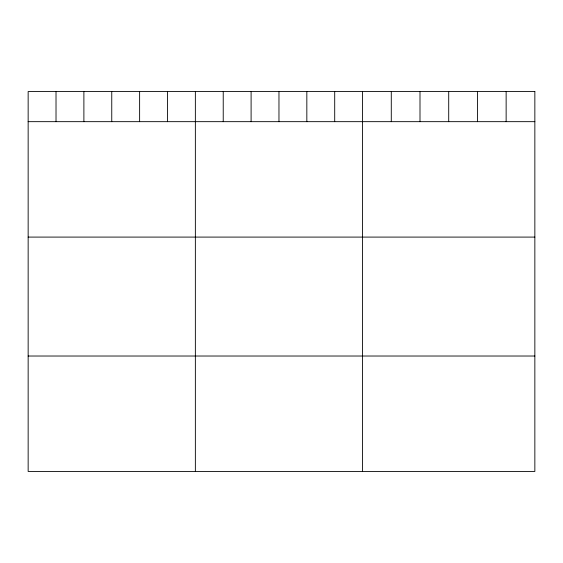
<?xml version="1.0" encoding="UTF-8"?>
<svg xmlns="http://www.w3.org/2000/svg" width="563" height="563" viewBox="0 0 563 563"><rect width="100%" height="100%" fill="white"/><g stroke="black" fill="none" stroke-linecap="round" stroke-linejoin="round"><path stroke-width="0.84" d="M28.15 121.664L534.85 121.664M28.15 237.093L534.85 237.093M28.15 356.02L534.85 356.02M506.137 91.551L506.137 121.664M477.424 91.551L477.424 121.664M448.711 91.551L448.711 121.664M419.998 91.551L419.998 121.664M391.285 91.551L391.285 121.664M362.572 91.551L362.572 471.449M334.704 91.551L334.704 121.664M306.835 91.551L306.835 121.664M278.966 91.551L278.966 121.664M251.098 91.551L251.098 121.664M223.23 91.551L223.23 121.664M195.361 91.551L195.361 471.449M167.493 91.551L167.493 121.664M139.624 91.551L139.624 121.664M111.756 91.551L111.756 121.664M83.887 91.551L83.887 121.664M56.018 91.551L56.018 121.664M534.85 91.551L28.15 91.551L28.15 471.449L534.85 471.449L534.85 91.551"/></g></svg>
